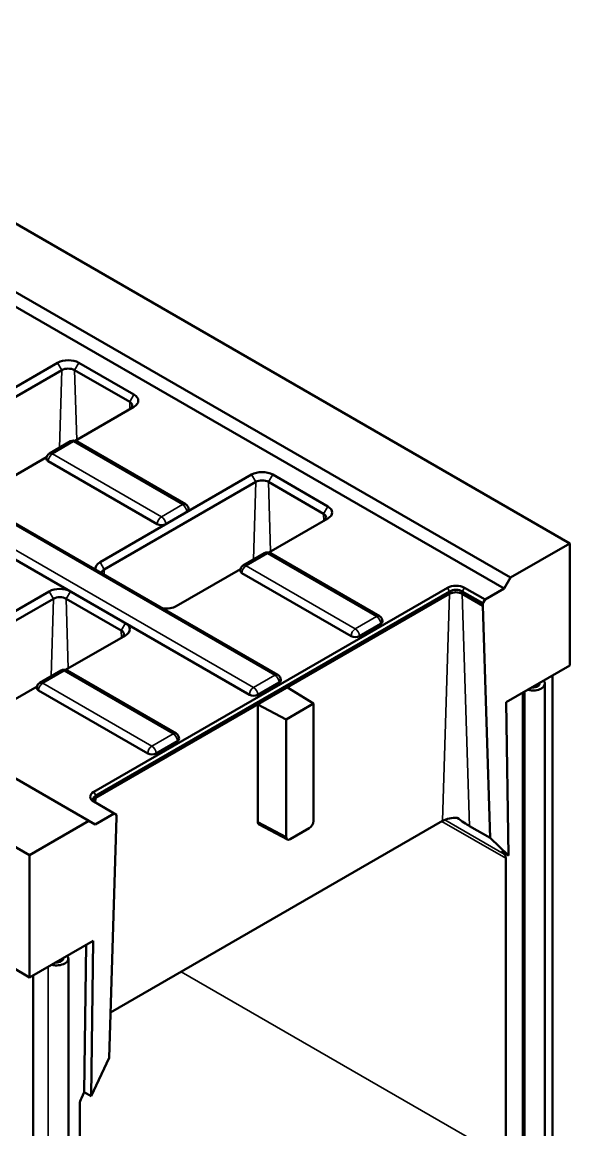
# Model space of a CAD drawing. Header units: millimetres. Extents: x 0 to 3089, y -40 to 1485.
# Drawn here: x 453.2 to 544.6, y 183.3 to 368.3 of the extents above; entities that cross this region are included whole.
import ezdxf

# ---------------------------------------------------------------- set-up
doc = ezdxf.new("R2010")
doc.units = ezdxf.units.MM
doc.header["$LTSCALE"] = 2.5
doc.layers.add('Sichtbar (ISO)', color=7, linetype='Continuous', lineweight=50)
doc.layers.add('Sichtbar schmal (ISO)', color=7, linetype='Continuous', lineweight=35)

msp = doc.modelspace()

# ---------------------------------------------------------------- linework, layer by layer
at = {"layer": 'Sichtbar (ISO)'}
for p, q in [((544.64, 281.255), (191.086, 485.379)), ((181.187, 479.664), (534.74, 275.54)), ((533.68, 273.703), (180.126, 477.827)), ((154.198, 456.596), (495.907, 259.31)), ((491.165, 255.995), (149.455, 453.281)), ((465.444, 234.307), (110.83, 439.043)), ((454.484, 229.204), (100.93, 433.328)), ((459.168, 311.415), (433.889, 296.82)), ((471.896, 306.107), (462.704, 311.415)), ((459.875, 310.19), (434.596, 295.595)), ((471.189, 304.883), (461.997, 310.19)), ((462.079, 298.398), (471.896, 304.066)), ((461.32, 298.298), (457.784, 296.257)), ((462.32, 298.298), (480.528, 287.786)), ((446.617, 289.471), (457.318, 295.65)), ((475.785, 284.47), (457.577, 294.983)), ((491.518, 292.737), (466.239, 278.142)), ((504.246, 287.43), (495.054, 292.737)), ((492.225, 291.512), (466.946, 276.918)), ((503.539, 286.205), (494.347, 291.512)), ((494.429, 279.721), (504.246, 285.389)), ((544.64, 281.255), (534.74, 275.54)), ((544.64, 260.843), (544.64, 281.255)), ((493.67, 279.621), (490.134, 277.58)), ((494.67, 279.621), (512.878, 269.108)), ((478.967, 270.794), (489.668, 276.972)), ((508.135, 265.793), (489.927, 276.305)), ((524.222, 273.856), (465.179, 239.767)), ((530.498, 271.866), (527.05, 273.856)), ((534.74, 275.54), (533.68, 273.703)), ((457.754, 273.243), (432.475, 258.649)), ((433.182, 257.424), (458.461, 272.019)), ((460.582, 272.019), (469.775, 266.711)), ((465.532, 239.155), (524.576, 273.243)), ((524.576, 272.835), (465.532, 238.746)), ((526.697, 273.243), (530.144, 271.253)), ((530.144, 270.845), (526.697, 272.835)), ((533.68, 273.703), (530.498, 271.866)), ((530.144, 271.253), (530.498, 271.866)), ((530.144, 271.253), (530.144, 270.845)), ((530.144, 270.845), (531.337, 232.074)), ((509.55, 265.793), (513.085, 267.834)), ((460.488, 260.125), (470.482, 265.895)), ((534.033, 254.719), (544.64, 260.843)), ((459.729, 260.025), (456.193, 257.984)), ((460.729, 260.025), (478.937, 249.512)), ((541.723, 259.159), (541.723, 150.259)), ((445.203, 251.3), (455.727, 257.376)), ((492.579, 255.995), (496.114, 258.036)), ((497.529, 257.22), (501.84, 254.503)), ((540.465, 180.725), (540.465, 257.832)), ((474.194, 246.197), (455.986, 256.709)), ((536.773, 180.113), (536.773, 256.301)), ((497.284, 251.873), (492.579, 254.362)), ((492.579, 254.362), (492.579, 234.766)), ((501.84, 254.503), (497.284, 251.873)), ((501.84, 254.503), (501.84, 234.908)), ((534.386, 229.162), (534.033, 254.719)), ((497.284, 251.873), (497.284, 232.277)), ((475.608, 246.197), (479.144, 248.238)), ((465.179, 238.134), (468.979, 235.94)), ((464.383, 234.919), (454.484, 229.204)), ((468.626, 236.144), (465.444, 234.307)), ((467.786, 195.382), (468.979, 235.531)), ((523.409, 234.929), (468.011, 202.945)), ((468.979, 235.531), (468.979, 235.94)), ((492.797, 234.302), (497.501, 231.814)), ((497.991, 231.869), (501.132, 233.682)), ((531.337, 232.074), (527.89, 234.064)), ((531.337, 232.074), (534.386, 229.162)), ((533.237, 229.826), (534.386, 229.162)), ((533.696, 229.388), (533.237, 229.826)), ((454.484, 229.204), (454.484, 208.791)), ((533.945, 178.48), (533.945, 228.672)), ((454.484, 208.791), (465.09, 214.915)), ((465.09, 214.915), (464.737, 188.95)), ((463.923, 214.241), (463.588, 189.613)), ((460.96, 211.93), (460.96, 134.823)), ((451.567, 210.475), (454.484, 208.791)), ((455.102, 135.001), (455.102, 209.148)), ((464.737, 188.95), (467.786, 195.382)), ((463.588, 189.613), (463.13, 188.647)), ((464.737, 188.95), (463.588, 189.613)), ((462.88, 187.643), (462.88, 137.451))]:
    msp.add_line(p, q, dxfattribs=at)
for centre, start, end in [((461.82, 297.432), 60, 120), ((458.284, 295.391), 120, 180), ((480.028, 286.92), 0, 60), ((494.17, 278.755), 60, 120), ((490.634, 276.713), 120, 180), ((512.378, 268.242), 0, 60), ((460.229, 259.159), 60, 120), ((495.407, 258.444), 0, 60), ((456.693, 257.118), 120, 180), ((478.437, 248.646), 0, 60)]:
    msp.add_arc(centre, 1, start, end, dxfattribs=at)
for centre, major_axis, ratio, start_param, end_param in [((460.936, 310.394), (-2.5, 0), 0.5773503, 3.9269908, 5.4977871), ((460.936, 309.577), (-1.5, 0), 0.5773503, 3.9269908, 5.4977871), ((470.128, 305.087), (2.5, 0), 0.5773503, 5.4977871, 7.0685835), ((470.128, 304.27), (1.5, 0), 0.5773503, 5.4977871, 7.0685835), ((458.284, 295.391), (-1, 0), 0.5773503, 0, 0.7853982), ((493.286, 291.717), (-2.5, 0), 0.5773503, 3.9269908, 5.4977871), ((493.286, 290.9), (-1.5, 0), 0.5773503, 3.9269908, 5.4977871), ((480.028, 286.92), (1, 0), 0.5773503, 5.4977871, 6.2831853), ((502.478, 286.409), (2.5, 0), 0.5773503, 5.4977871, 7.0685835), ((502.478, 285.593), (1.5, 0), 0.5773503, 5.4977871, 7.0685835), ((476.492, 284.878), (-1, 0), 0.5773503, 0.7853982, 2.3561945), ((468.007, 277.122), (-2.5, 0), 0.5773503, 5.4977871, 6.4846754), ((468.007, 276.305), (-1.5, 0), 0.5773503, 5.4977871, 6.3071644), ((490.634, 276.713), (-1, 0), 0.5773503, 0, 0.7853982), ((459.522, 272.223), (-2.5, 0), 0.5773503, 3.9269908, 5.4977871), ((525.636, 273.039), (-2, 0), 0.5773503, 3.9269908, 5.4977871), ((459.522, 271.406), (1.5, 0), 0.5773503, 0.7853982, 2.3561945), ((525.636, 272.631), (1.5, 0), 0.5773503, 0.7853982, 2.3561945), ((525.636, 272.223), (-1.5, 0), 0.5773503, 3.9269908, 5.4977871), ((477.199, 271.815), (2.5, 0), 0.5773503, 4.5108988, 5.4977871), ((512.378, 268.242), (1, 0), 0.5773503, 5.4977871, 6.2831853), ((468.714, 266.099), (1.5, 0), 0.5773503, 5.4977871, 7.0685835), ((468.714, 266.916), (2.5, 0), 0.5773503, 5.4977871, 7.0685835), ((508.842, 266.201), (-1, 0), 0.5773503, 0.7853982, 2.3561945), ((456.693, 257.118), (-1, 0), 0.5773503, 0, 0.7853982), ((495.407, 258.444), (1, 0), 0.5773503, 5.4977871, 6.2831853), ((538.497, 257.832), (1.969, 0), 0.5773503, 4.2668277, 6.7287466), ((538.497, 257.832), (1.094, 0), 0.5773503, 4.5704919, 6.4250824), ((491.872, 256.403), (-1, 0), 0.5773503, 0.7853982, 2.3561945), ((478.437, 248.646), (1, 0), 0.5773503, 5.4977871, 6.2831853), ((474.901, 246.605), (-1, 0), 0.5773503, 0.7853982, 2.3561945), ((466.593, 238.951), (-2, 0), 0.5773503, 5.4977871, 7.0685835), ((466.593, 238.542), (-1.5, 0), 0.5773503, 5.4977871, 7.0685835), ((466.593, 238.134), (-1.5, 0), 0.5773503, 5.4977871, 6.0452442), ((501.132, 234.499), (-0.501, -0.866), 0.5773497, 0.7863504, 2.3571467), ((525.636, 233.643), (-3.15, 0), 0.5773503, 4.6437074, 5.4977871), ((525.736, 236.121), (3.032, -2.377), 0.11796, 4.8428086, 5.5905231), ((493.287, 235.175), (-0.501, -0.866), 0.5773497, 5.4987394, 6.3050227), ((497.991, 232.686), (0.501, 0.866), 0.5773497, 2.3571467, 3.927943), ((532.707, 227.957), (0.875, 1.516), 0.5773503, 5.4977871, 6.143559), ((458.991, 211.93), (1.969, 0), 0.5773503, 4.2668277, 6.7287466), ((458.991, 211.93), (1.094, 0), 0.5773503, 4.5704919, 6.4250824), ((464.118, 188.357), (-0.875, -1.516), 0.5773503, 4.8520153, 5.4977871)]:
    msp.add_ellipse(centre, major_axis=major_axis, ratio=ratio, start_param=start_param, end_param=end_param, dxfattribs=at)
at = {"layer": 'Sichtbar schmal (ISO)'}
for p, q in [((495.407, 259.261), (153.698, 456.547)), ((491.872, 257.22), (150.162, 454.506)), ((459.875, 310.19), (459.168, 311.415)), ((461.997, 310.19), (462.704, 311.415)), ((459.875, 310.19), (459.476, 297.234)), ((461.997, 310.19), (462.355, 298.557)), ((471.189, 304.883), (471.896, 306.107)), ((471.189, 304.883), (471.226, 303.68)), ((458.284, 296.207), (461.82, 298.249)), ((480.028, 287.736), (461.82, 298.249)), ((476.492, 285.695), (458.284, 296.207)), ((492.225, 291.512), (491.518, 292.737)), ((494.347, 291.512), (495.054, 292.737)), ((492.225, 291.512), (491.827, 278.557)), ((494.347, 291.512), (494.705, 279.88)), ((480.028, 287.736), (476.492, 285.695)), ((503.539, 286.205), (504.246, 287.43)), ((503.539, 286.205), (503.576, 285.003)), ((490.634, 277.53), (494.17, 279.571)), ((512.378, 269.059), (494.17, 279.571)), ((466.239, 278.142), (466.946, 276.918)), ((508.842, 267.018), (490.634, 277.53)), ((466.946, 276.918), (466.92, 276.047)), ((524.576, 273.243), (524.222, 273.856)), ((526.697, 273.243), (527.05, 273.856)), ((458.461, 272.019), (457.754, 273.243)), ((458.461, 272.019), (458.062, 259.063)), ((460.582, 272.019), (461.289, 273.243)), ((460.582, 272.019), (460.94, 260.386)), ((524.576, 272.835), (523.409, 234.929)), ((524.576, 272.835), (524.576, 273.243)), ((526.697, 272.835), (526.697, 273.243)), ((526.697, 272.835), (527.89, 234.064)), ((512.378, 269.059), (508.842, 267.018)), ((469.775, 266.711), (470.482, 267.936)), ((469.775, 266.711), (469.812, 265.509)), ((456.693, 257.934), (460.229, 259.975)), ((478.437, 249.463), (460.229, 259.975)), ((495.407, 259.261), (491.872, 257.22)), ((474.901, 247.422), (456.693, 257.934)), ((538.563, 257.202), (538.563, 257.334)), ((539.27, 257.385), (539.27, 257.743)), ((537.105, 179.921), (537.105, 256.492)), ((478.437, 249.463), (474.901, 247.422)), ((465.532, 239.155), (465.179, 239.767)), ((465.532, 238.746), (465.507, 237.944)), ((465.532, 238.746), (465.532, 239.155)), ((533.696, 229.388), (523.78, 235.113)), ((497.284, 232.277), (492.579, 234.766)), ((533.945, 228.672), (523.258, 234.842)), ((459.058, 211.432), (459.058, 211.299)), ((459.765, 211.84), (459.765, 211.483)), ((457.599, 210.59), (457.599, 134.019)), ((533.945, 178.48), (479.79, 209.746))]:
    msp.add_line(p, q, dxfattribs=at)
for centre, major_axis, start_param, end_param in [((461.82, 297.432), (-0.5, 0.866), 5.4977871, 6.2831853), ((461.82, 297.432), (0.5, 0.866), 0, 0.7853982), ((458.284, 295.391), (0.5, 0.866), 0.7853982, 2.3561945), ((458.284, 295.391), (-0.5, 0.866), 5.4977871, 6.2831853), ((480.028, 286.92), (0.5, 0.866), 0, 0.7853982), ((480.028, 286.92), (-0.5, 0.866), 3.9269908, 5.4977871), ((476.492, 284.878), (-0.5, -0.866), 3.9269908, 5.4977871), ((476.492, 284.878), (-0.5, 0.866), 3.9269908, 5.4977871), ((494.17, 278.755), (-0.5, 0.866), 5.4977871, 6.2831853), ((494.17, 278.755), (0.5, 0.866), 0, 0.7853982), ((490.634, 276.713), (0.5, 0.866), 0.7853982, 2.3561945), ((490.634, 276.713), (-0.5, 0.866), 5.4977871, 6.2831853), ((512.378, 268.242), (0.5, 0.866), 0, 0.7853982), ((512.378, 268.242), (-0.5, 0.866), 3.9269908, 5.4977871), ((508.842, 266.201), (-0.5, -0.866), 3.9269908, 5.4977871), ((508.842, 266.201), (-0.5, 0.866), 3.9269908, 5.4977871), ((460.229, 259.159), (-0.5, 0.866), 5.4977871, 6.2831853), ((460.229, 259.159), (0.5, 0.866), 0, 0.7853982), ((495.407, 258.444), (0.5, 0.866), 0, 0.7853982), ((495.407, 258.444), (-0.5, 0.866), 3.9269908, 5.4977871), ((456.693, 257.118), (0.5, 0.866), 0.7853982, 2.3561945), ((456.693, 257.118), (-0.5, 0.866), 5.4977871, 6.2831853), ((491.872, 256.403), (-0.5, -0.866), 3.9269908, 5.4977871), ((491.872, 256.403), (-0.5, 0.866), 3.9269908, 5.4977871), ((478.437, 248.646), (0.5, 0.866), 0, 0.7853982), ((478.437, 248.646), (-0.5, 0.866), 3.9269908, 5.4977871), ((474.901, 246.605), (-0.5, -0.866), 3.9269908, 5.4977871), ((474.901, 246.605), (-0.5, 0.866), 3.9269908, 5.4977871)]:
    msp.add_ellipse(centre, major_axis=major_axis, ratio=0.5773503, start_param=start_param, end_param=end_param, dxfattribs=at)

doc.saveas('drawing.dxf')
